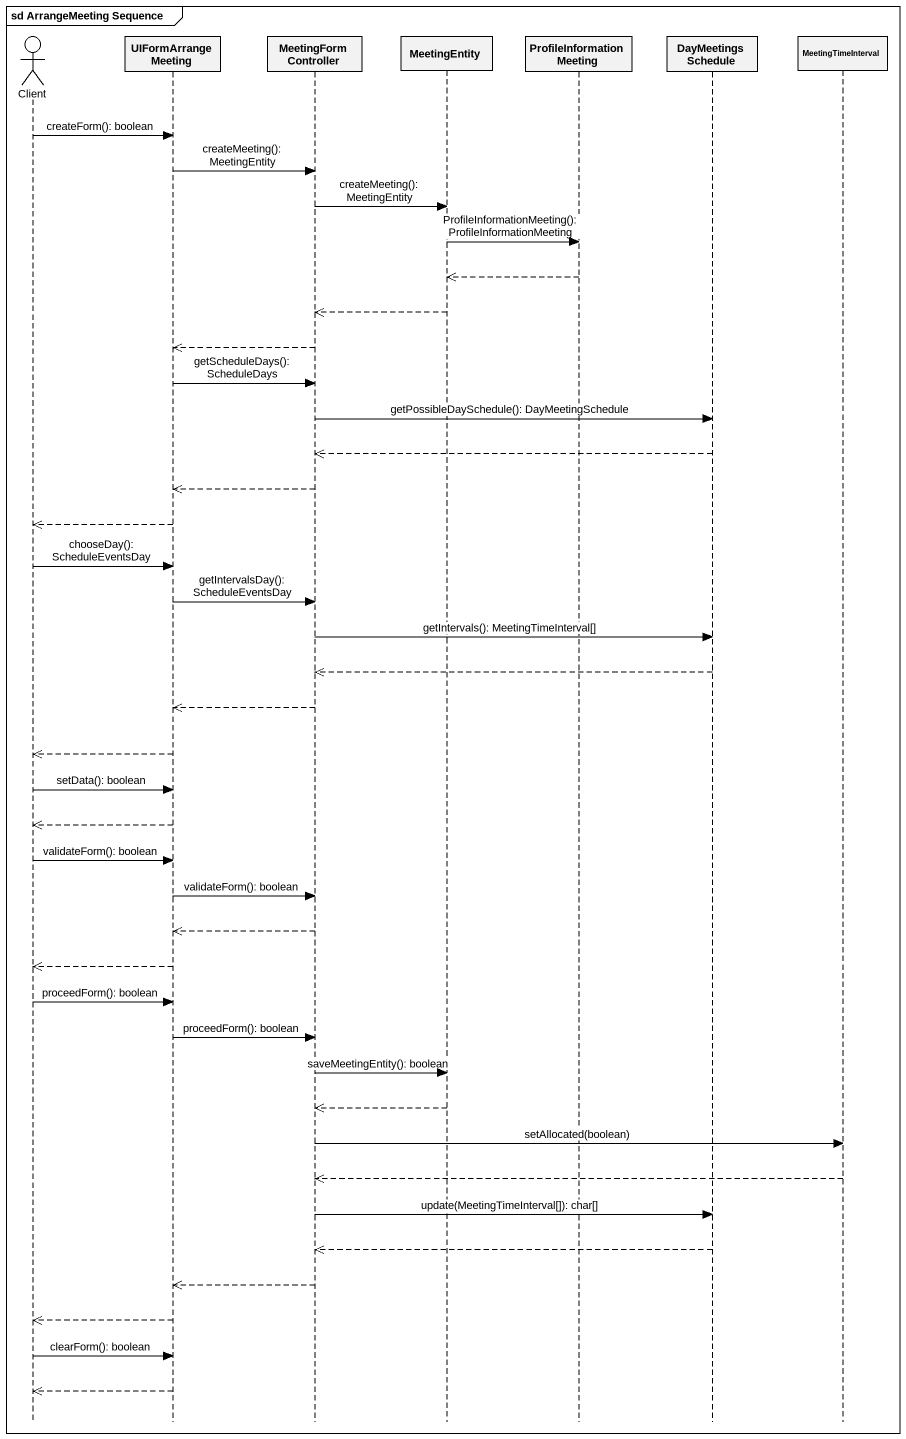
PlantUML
@startuml
mainframe sd ArrangeMeeting Sequence
hide footbox
actor Client
participant UIFormArrangeMeeting
participant MeetingFormController
participant MeetingEntity
participant ProfileInformationMeeting
participant DayMeetingsSchedule
participant MeetingTimeInterval

Client -> UIFormArrangeMeeting : createForm(): boolean
UIFormArrangeMeeting -> MeetingFormController : createMeeting(): MeetingEntity
MeetingFormController -> MeetingEntity : createMeeting(): MeetingEntity
MeetingEntity -> ProfileInformationMeeting : ProfileInformationMeeting(): ProfileInformationMeeting
ProfileInformationMeeting -->> MeetingEntity
MeetingEntity -->> MeetingFormController
MeetingFormController -->> UIFormArrangeMeeting
UIFormArrangeMeeting -> MeetingFormController : getScheduleDays(): ScheduleDays
MeetingFormController -> DayMeetingsSchedule : getPossibleDaySchedule(): DayMeetingSchedule
DayMeetingsSchedule -->> MeetingFormController
MeetingFormController -->> UIFormArrangeMeeting
UIFormArrangeMeeting -->> Client
Client -> UIFormArrangeMeeting : chooseDay(): ScheduleEventsDay
UIFormArrangeMeeting -> MeetingFormController : getIntervalsDay(): ScheduleEventsDay
MeetingFormController -> DayMeetingsSchedule : getIntervals(): MeetingTimeInterval[]
DayMeetingsSchedule -->> MeetingFormController
MeetingFormController -->> UIFormArrangeMeeting
UIFormArrangeMeeting -->> Client
Client -> UIFormArrangeMeeting : setData(): boolean
UIFormArrangeMeeting -->> Client
Client -> UIFormArrangeMeeting : validateForm(): boolean
UIFormArrangeMeeting -> MeetingFormController : validateForm(): boolean
MeetingFormController -->> UIFormArrangeMeeting
UIFormArrangeMeeting -->> Client
Client -> UIFormArrangeMeeting : proceedForm(): boolean
UIFormArrangeMeeting -> MeetingFormController : proceedForm(): boolean
MeetingFormController -> MeetingEntity : saveMeetingEntity(): boolean
MeetingEntity -->> MeetingFormController
MeetingFormController -> MeetingTimeInterval : setAllocated(boolean)
MeetingTimeInterval -->> MeetingFormController
MeetingFormController -> DayMeetingsSchedule : update(MeetingTimeInterval[]): char[]
DayMeetingsSchedule -->> MeetingFormController
MeetingFormController -->> UIFormArrangeMeeting
UIFormArrangeMeeting -->> Client
Client -> UIFormArrangeMeeting : clearForm(): boolean
UIFormArrangeMeeting -->> Client
@enduml
